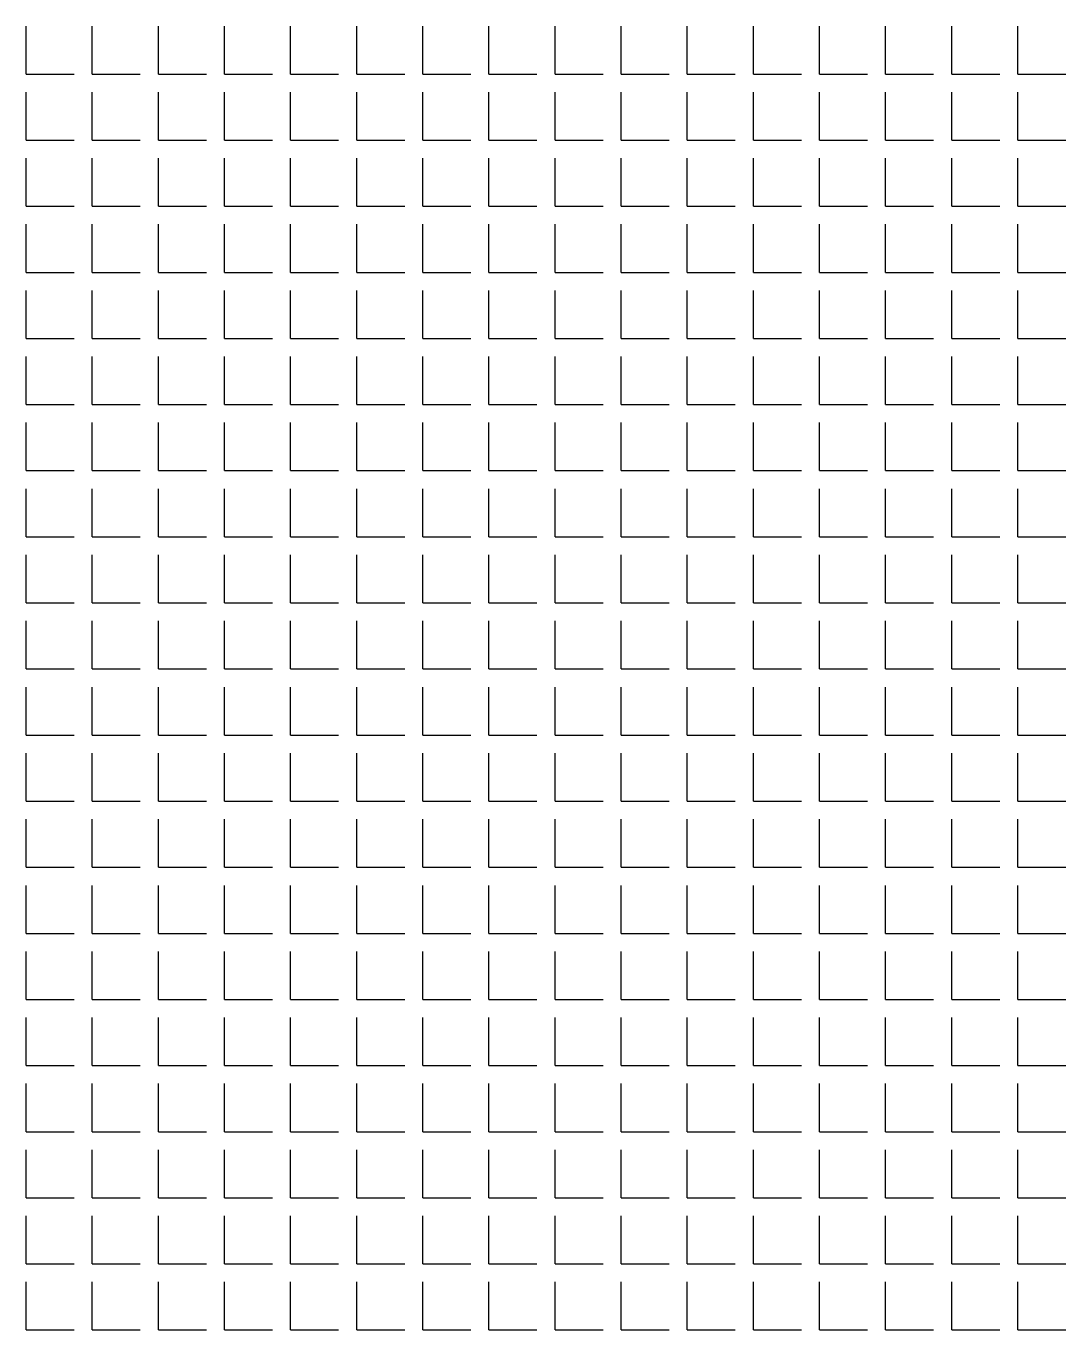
# Model space of a CAD drawing. Header units: millimetres. Extents: x -2063041 to -1932644, y 197605868 to 197643080.
# Drawn here: x -2047563.8 to -2047481.8, y 197627050.5 to 197627153.3 of the extents above; entities that cross this region are included whole.
import ezdxf

# ---------------------------------------------------------------- set-up
doc = ezdxf.new("R2010")
doc.units = ezdxf.units.MM
doc.layers.add('СКУД', color=7, linetype='Continuous')

msp = doc.modelspace()

# ---------------------------------------------------------------- linework, layer by layer
at = {"layer": 'СКУД', "color": 18, "true_color": 0x000000}
for p, q in [((-2047563.77, 197627149.51), (-2047563.77, 197627153.3)), ((-2047558.56, 197627149.51), (-2047558.56, 197627153.3)), ((-2047553.34, 197627149.51), (-2047553.34, 197627153.3)), ((-2047548.13, 197627149.51), (-2047548.13, 197627153.3)), ((-2047542.92, 197627149.51), (-2047542.92, 197627153.3)), ((-2047537.7, 197627149.51), (-2047537.7, 197627153.3)), ((-2047532.49, 197627149.51), (-2047532.49, 197627153.3)), ((-2047527.28, 197627149.51), (-2047527.28, 197627153.3)), ((-2047522.06, 197627149.51), (-2047522.06, 197627153.3)), ((-2047516.85, 197627149.51), (-2047516.85, 197627153.3)), ((-2047511.64, 197627149.51), (-2047511.64, 197627153.3)), ((-2047506.42, 197627149.51), (-2047506.42, 197627153.3)), ((-2047501.21, 197627149.51), (-2047501.21, 197627153.3)), ((-2047496, 197627149.51), (-2047496, 197627153.3)), ((-2047490.78, 197627149.51), (-2047490.78, 197627153.3)), ((-2047485.57, 197627149.51), (-2047485.57, 197627153.3)), ((-2047563.77, 197627149.51), (-2047559.98, 197627149.51)), ((-2047558.56, 197627149.51), (-2047554.77, 197627149.51)), ((-2047553.34, 197627149.51), (-2047549.55, 197627149.51)), ((-2047548.13, 197627149.51), (-2047544.34, 197627149.51)), ((-2047542.92, 197627149.51), (-2047539.13, 197627149.51)), ((-2047537.7, 197627149.51), (-2047533.91, 197627149.51)), ((-2047532.49, 197627149.51), (-2047528.7, 197627149.51)), ((-2047527.28, 197627149.51), (-2047523.49, 197627149.51)), ((-2047522.06, 197627149.51), (-2047518.27, 197627149.51)), ((-2047516.85, 197627149.51), (-2047513.06, 197627149.51)), ((-2047511.64, 197627149.51), (-2047507.85, 197627149.51)), ((-2047506.42, 197627149.51), (-2047502.63, 197627149.51)), ((-2047501.21, 197627149.51), (-2047497.42, 197627149.51)), ((-2047496, 197627149.51), (-2047492.21, 197627149.51)), ((-2047490.78, 197627149.51), (-2047486.99, 197627149.51)), ((-2047485.57, 197627149.51), (-2047481.78, 197627149.51)), ((-2047563.77, 197627144.29), (-2047563.77, 197627148.08)), ((-2047558.56, 197627144.29), (-2047558.56, 197627148.08)), ((-2047553.34, 197627144.29), (-2047553.34, 197627148.08)), ((-2047548.13, 197627144.29), (-2047548.13, 197627148.08)), ((-2047542.92, 197627144.29), (-2047542.92, 197627148.08)), ((-2047537.7, 197627144.29), (-2047537.7, 197627148.08)), ((-2047532.49, 197627144.29), (-2047532.49, 197627148.08)), ((-2047527.28, 197627144.29), (-2047527.28, 197627148.08)), ((-2047522.06, 197627144.29), (-2047522.06, 197627148.08)), ((-2047516.85, 197627144.29), (-2047516.85, 197627148.08)), ((-2047511.64, 197627144.29), (-2047511.64, 197627148.08)), ((-2047506.42, 197627144.29), (-2047506.42, 197627148.08)), ((-2047501.21, 197627144.29), (-2047501.21, 197627148.08)), ((-2047496, 197627144.29), (-2047496, 197627148.08)), ((-2047490.78, 197627144.29), (-2047490.78, 197627148.08)), ((-2047485.57, 197627144.29), (-2047485.57, 197627148.08)), ((-2047563.77, 197627144.29), (-2047559.98, 197627144.29)), ((-2047558.56, 197627144.29), (-2047554.77, 197627144.29)), ((-2047553.34, 197627144.29), (-2047549.55, 197627144.29)), ((-2047548.13, 197627144.29), (-2047544.34, 197627144.29)), ((-2047542.92, 197627144.29), (-2047539.13, 197627144.29)), ((-2047537.7, 197627144.29), (-2047533.91, 197627144.29)), ((-2047532.49, 197627144.29), (-2047528.7, 197627144.29)), ((-2047527.28, 197627144.29), (-2047523.49, 197627144.29)), ((-2047522.06, 197627144.29), (-2047518.27, 197627144.29)), ((-2047516.85, 197627144.29), (-2047513.06, 197627144.29)), ((-2047511.64, 197627144.29), (-2047507.85, 197627144.29)), ((-2047506.42, 197627144.29), (-2047502.63, 197627144.29)), ((-2047501.21, 197627144.29), (-2047497.42, 197627144.29)), ((-2047496, 197627144.29), (-2047492.21, 197627144.29)), ((-2047490.78, 197627144.29), (-2047486.99, 197627144.29)), ((-2047485.57, 197627144.29), (-2047481.78, 197627144.29)), ((-2047563.77, 197627139.08), (-2047563.77, 197627142.87)), ((-2047558.56, 197627139.08), (-2047558.56, 197627142.87)), ((-2047553.34, 197627139.08), (-2047553.34, 197627142.87)), ((-2047548.13, 197627139.08), (-2047548.13, 197627142.87)), ((-2047542.92, 197627139.08), (-2047542.92, 197627142.87)), ((-2047537.7, 197627139.08), (-2047537.7, 197627142.87)), ((-2047532.49, 197627139.08), (-2047532.49, 197627142.87)), ((-2047527.28, 197627139.08), (-2047527.28, 197627142.87)), ((-2047522.06, 197627139.08), (-2047522.06, 197627142.87)), ((-2047516.85, 197627139.08), (-2047516.85, 197627142.87)), ((-2047511.64, 197627139.08), (-2047511.64, 197627142.87)), ((-2047506.42, 197627139.08), (-2047506.42, 197627142.87)), ((-2047501.21, 197627139.08), (-2047501.21, 197627142.87)), ((-2047496, 197627139.08), (-2047496, 197627142.87)), ((-2047490.78, 197627139.08), (-2047490.78, 197627142.87)), ((-2047485.57, 197627139.08), (-2047485.57, 197627142.87)), ((-2047563.77, 197627139.08), (-2047559.98, 197627139.08)), ((-2047558.56, 197627139.08), (-2047554.77, 197627139.08)), ((-2047553.34, 197627139.08), (-2047549.55, 197627139.08)), ((-2047548.13, 197627139.08), (-2047544.34, 197627139.08)), ((-2047542.92, 197627139.08), (-2047539.13, 197627139.08)), ((-2047537.7, 197627139.08), (-2047533.91, 197627139.08)), ((-2047532.49, 197627139.08), (-2047528.7, 197627139.08)), ((-2047527.28, 197627139.08), (-2047523.49, 197627139.08)), ((-2047522.06, 197627139.08), (-2047518.27, 197627139.08)), ((-2047516.85, 197627139.08), (-2047513.06, 197627139.08)), ((-2047511.64, 197627139.08), (-2047507.85, 197627139.08)), ((-2047506.42, 197627139.08), (-2047502.63, 197627139.08)), ((-2047501.21, 197627139.08), (-2047497.42, 197627139.08)), ((-2047496, 197627139.08), (-2047492.21, 197627139.08)), ((-2047490.78, 197627139.08), (-2047486.99, 197627139.08)), ((-2047485.57, 197627139.08), (-2047481.78, 197627139.08)), ((-2047563.77, 197627133.87), (-2047563.77, 197627137.66)), ((-2047558.56, 197627133.87), (-2047558.56, 197627137.66)), ((-2047553.34, 197627133.87), (-2047553.34, 197627137.66)), ((-2047548.13, 197627133.87), (-2047548.13, 197627137.66)), ((-2047542.92, 197627133.87), (-2047542.92, 197627137.66)), ((-2047537.7, 197627133.87), (-2047537.7, 197627137.66)), ((-2047532.49, 197627133.87), (-2047532.49, 197627137.66)), ((-2047527.28, 197627133.87), (-2047527.28, 197627137.66)), ((-2047522.06, 197627133.87), (-2047522.06, 197627137.66)), ((-2047516.85, 197627133.87), (-2047516.85, 197627137.66)), ((-2047511.64, 197627133.87), (-2047511.64, 197627137.66)), ((-2047506.42, 197627133.87), (-2047506.42, 197627137.66)), ((-2047501.21, 197627133.87), (-2047501.21, 197627137.66)), ((-2047496, 197627133.87), (-2047496, 197627137.66)), ((-2047490.78, 197627133.87), (-2047490.78, 197627137.66)), ((-2047485.57, 197627133.87), (-2047485.57, 197627137.66)), ((-2047563.77, 197627133.87), (-2047559.98, 197627133.87)), ((-2047558.56, 197627133.87), (-2047554.77, 197627133.87)), ((-2047553.34, 197627133.87), (-2047549.55, 197627133.87)), ((-2047548.13, 197627133.87), (-2047544.34, 197627133.87)), ((-2047542.92, 197627133.87), (-2047539.13, 197627133.87)), ((-2047537.7, 197627133.87), (-2047533.91, 197627133.87)), ((-2047532.49, 197627133.87), (-2047528.7, 197627133.87)), ((-2047527.28, 197627133.87), (-2047523.49, 197627133.87)), ((-2047522.06, 197627133.87), (-2047518.27, 197627133.87)), ((-2047516.85, 197627133.87), (-2047513.06, 197627133.87)), ((-2047511.64, 197627133.87), (-2047507.85, 197627133.87)), ((-2047506.42, 197627133.87), (-2047502.63, 197627133.87)), ((-2047501.21, 197627133.87), (-2047497.42, 197627133.87)), ((-2047496, 197627133.87), (-2047492.21, 197627133.87)), ((-2047490.78, 197627133.87), (-2047486.99, 197627133.87)), ((-2047485.57, 197627133.87), (-2047481.78, 197627133.87)), ((-2047563.77, 197627128.65), (-2047563.77, 197627132.44)), ((-2047558.56, 197627128.65), (-2047558.56, 197627132.44)), ((-2047553.34, 197627128.65), (-2047553.34, 197627132.44)), ((-2047548.13, 197627128.65), (-2047548.13, 197627132.44)), ((-2047542.92, 197627128.65), (-2047542.92, 197627132.44)), ((-2047537.7, 197627128.65), (-2047537.7, 197627132.44)), ((-2047532.49, 197627128.65), (-2047532.49, 197627132.44)), ((-2047527.28, 197627128.65), (-2047527.28, 197627132.44)), ((-2047522.06, 197627128.65), (-2047522.06, 197627132.44)), ((-2047516.85, 197627128.65), (-2047516.85, 197627132.44)), ((-2047511.64, 197627128.65), (-2047511.64, 197627132.44)), ((-2047506.42, 197627128.65), (-2047506.42, 197627132.44)), ((-2047501.21, 197627128.65), (-2047501.21, 197627132.44)), ((-2047496, 197627128.65), (-2047496, 197627132.44)), ((-2047490.78, 197627128.65), (-2047490.78, 197627132.44)), ((-2047485.57, 197627128.65), (-2047485.57, 197627132.44)), ((-2047563.77, 197627128.65), (-2047559.98, 197627128.65)), ((-2047558.56, 197627128.65), (-2047554.77, 197627128.65)), ((-2047553.34, 197627128.65), (-2047549.55, 197627128.65)), ((-2047548.13, 197627128.65), (-2047544.34, 197627128.65)), ((-2047542.92, 197627128.65), (-2047539.13, 197627128.65)), ((-2047537.7, 197627128.65), (-2047533.91, 197627128.65)), ((-2047532.49, 197627128.65), (-2047528.7, 197627128.65)), ((-2047527.28, 197627128.65), (-2047523.49, 197627128.65)), ((-2047522.06, 197627128.65), (-2047518.27, 197627128.65)), ((-2047516.85, 197627128.65), (-2047513.06, 197627128.65)), ((-2047511.64, 197627128.65), (-2047507.85, 197627128.65)), ((-2047506.42, 197627128.65), (-2047502.63, 197627128.65)), ((-2047501.21, 197627128.65), (-2047497.42, 197627128.65)), ((-2047496, 197627128.65), (-2047492.21, 197627128.65)), ((-2047490.78, 197627128.65), (-2047486.99, 197627128.65)), ((-2047485.57, 197627128.65), (-2047481.78, 197627128.65)), ((-2047563.77, 197627123.44), (-2047563.77, 197627127.23)), ((-2047558.56, 197627123.44), (-2047558.56, 197627127.23)), ((-2047553.34, 197627123.44), (-2047553.34, 197627127.23)), ((-2047548.13, 197627123.44), (-2047548.13, 197627127.23)), ((-2047542.92, 197627123.44), (-2047542.92, 197627127.23)), ((-2047537.7, 197627123.44), (-2047537.7, 197627127.23)), ((-2047532.49, 197627123.44), (-2047532.49, 197627127.23)), ((-2047527.28, 197627123.44), (-2047527.28, 197627127.23)), ((-2047522.06, 197627123.44), (-2047522.06, 197627127.23)), ((-2047516.85, 197627123.44), (-2047516.85, 197627127.23)), ((-2047511.64, 197627123.44), (-2047511.64, 197627127.23)), ((-2047506.42, 197627123.44), (-2047506.42, 197627127.23)), ((-2047501.21, 197627123.44), (-2047501.21, 197627127.23)), ((-2047496, 197627123.44), (-2047496, 197627127.23)), ((-2047490.78, 197627123.44), (-2047490.78, 197627127.23)), ((-2047485.57, 197627123.44), (-2047485.57, 197627127.23)), ((-2047563.77, 197627123.44), (-2047559.98, 197627123.44)), ((-2047558.56, 197627123.44), (-2047554.77, 197627123.44)), ((-2047553.34, 197627123.44), (-2047549.55, 197627123.44)), ((-2047548.13, 197627123.44), (-2047544.34, 197627123.44)), ((-2047542.92, 197627123.44), (-2047539.13, 197627123.44)), ((-2047537.7, 197627123.44), (-2047533.91, 197627123.44)), ((-2047532.49, 197627123.44), (-2047528.7, 197627123.44)), ((-2047527.28, 197627123.44), (-2047523.49, 197627123.44)), ((-2047522.06, 197627123.44), (-2047518.27, 197627123.44)), ((-2047516.85, 197627123.44), (-2047513.06, 197627123.44)), ((-2047511.64, 197627123.44), (-2047507.85, 197627123.44)), ((-2047506.42, 197627123.44), (-2047502.63, 197627123.44)), ((-2047501.21, 197627123.44), (-2047497.42, 197627123.44)), ((-2047496, 197627123.44), (-2047492.21, 197627123.44)), ((-2047490.78, 197627123.44), (-2047486.99, 197627123.44)), ((-2047485.57, 197627123.44), (-2047481.78, 197627123.44)), ((-2047563.77, 197627118.23), (-2047563.77, 197627122.02)), ((-2047558.56, 197627118.23), (-2047558.56, 197627122.02)), ((-2047553.34, 197627118.23), (-2047553.34, 197627122.02)), ((-2047548.13, 197627118.23), (-2047548.13, 197627122.02)), ((-2047542.92, 197627118.23), (-2047542.92, 197627122.02)), ((-2047537.7, 197627118.23), (-2047537.7, 197627122.02)), ((-2047532.49, 197627118.23), (-2047532.49, 197627122.02)), ((-2047527.28, 197627118.23), (-2047527.28, 197627122.02)), ((-2047522.06, 197627118.23), (-2047522.06, 197627122.02)), ((-2047516.85, 197627118.23), (-2047516.85, 197627122.02)), ((-2047511.64, 197627118.23), (-2047511.64, 197627122.02)), ((-2047506.42, 197627118.23), (-2047506.42, 197627122.02)), ((-2047501.21, 197627118.23), (-2047501.21, 197627122.02)), ((-2047496, 197627118.23), (-2047496, 197627122.02)), ((-2047490.78, 197627118.23), (-2047490.78, 197627122.02)), ((-2047485.57, 197627118.23), (-2047485.57, 197627122.02)), ((-2047563.77, 197627118.23), (-2047559.98, 197627118.23)), ((-2047558.56, 197627118.23), (-2047554.77, 197627118.23)), ((-2047553.34, 197627118.23), (-2047549.55, 197627118.23)), ((-2047548.13, 197627118.23), (-2047544.34, 197627118.23)), ((-2047542.92, 197627118.23), (-2047539.13, 197627118.23)), ((-2047537.7, 197627118.23), (-2047533.91, 197627118.23)), ((-2047532.49, 197627118.23), (-2047528.7, 197627118.23)), ((-2047527.28, 197627118.23), (-2047523.49, 197627118.23)), ((-2047522.06, 197627118.23), (-2047518.27, 197627118.23)), ((-2047516.85, 197627118.23), (-2047513.06, 197627118.23)), ((-2047511.64, 197627118.23), (-2047507.85, 197627118.23)), ((-2047506.42, 197627118.23), (-2047502.63, 197627118.23)), ((-2047501.21, 197627118.23), (-2047497.42, 197627118.23)), ((-2047496, 197627118.23), (-2047492.21, 197627118.23)), ((-2047490.78, 197627118.23), (-2047486.99, 197627118.23)), ((-2047485.57, 197627118.23), (-2047481.78, 197627118.23)), ((-2047563.77, 197627113.01), (-2047563.77, 197627116.8)), ((-2047558.56, 197627113.01), (-2047558.56, 197627116.8)), ((-2047553.34, 197627113.01), (-2047553.34, 197627116.8)), ((-2047548.13, 197627113.01), (-2047548.13, 197627116.8)), ((-2047542.92, 197627113.01), (-2047542.92, 197627116.8)), ((-2047537.7, 197627113.01), (-2047537.7, 197627116.8)), ((-2047532.49, 197627113.01), (-2047532.49, 197627116.8)), ((-2047527.28, 197627113.01), (-2047527.28, 197627116.8)), ((-2047522.06, 197627113.01), (-2047522.06, 197627116.8)), ((-2047516.85, 197627113.01), (-2047516.85, 197627116.8)), ((-2047511.64, 197627113.01), (-2047511.64, 197627116.8)), ((-2047506.42, 197627113.01), (-2047506.42, 197627116.8)), ((-2047501.21, 197627113.01), (-2047501.21, 197627116.8)), ((-2047496, 197627113.01), (-2047496, 197627116.8)), ((-2047490.78, 197627113.01), (-2047490.78, 197627116.8)), ((-2047485.57, 197627113.01), (-2047485.57, 197627116.8)), ((-2047563.77, 197627113.01), (-2047559.98, 197627113.01)), ((-2047558.56, 197627113.01), (-2047554.77, 197627113.01)), ((-2047553.34, 197627113.01), (-2047549.55, 197627113.01)), ((-2047548.13, 197627113.01), (-2047544.34, 197627113.01)), ((-2047542.92, 197627113.01), (-2047539.13, 197627113.01)), ((-2047537.7, 197627113.01), (-2047533.91, 197627113.01)), ((-2047532.49, 197627113.01), (-2047528.7, 197627113.01)), ((-2047527.28, 197627113.01), (-2047523.49, 197627113.01)), ((-2047522.06, 197627113.01), (-2047518.27, 197627113.01)), ((-2047516.85, 197627113.01), (-2047513.06, 197627113.01)), ((-2047511.64, 197627113.01), (-2047507.85, 197627113.01)), ((-2047506.42, 197627113.01), (-2047502.63, 197627113.01)), ((-2047501.21, 197627113.01), (-2047497.42, 197627113.01)), ((-2047496, 197627113.01), (-2047492.21, 197627113.01)), ((-2047490.78, 197627113.01), (-2047486.99, 197627113.01)), ((-2047485.57, 197627113.01), (-2047481.78, 197627113.01)), ((-2047563.77, 197627107.8), (-2047563.77, 197627111.59)), ((-2047558.56, 197627107.8), (-2047558.56, 197627111.59)), ((-2047553.34, 197627107.8), (-2047553.34, 197627111.59)), ((-2047548.13, 197627107.8), (-2047548.13, 197627111.59)), ((-2047542.92, 197627107.8), (-2047542.92, 197627111.59)), ((-2047537.7, 197627107.8), (-2047537.7, 197627111.59)), ((-2047532.49, 197627107.8), (-2047532.49, 197627111.59)), ((-2047527.28, 197627107.8), (-2047527.28, 197627111.59)), ((-2047522.06, 197627107.8), (-2047522.06, 197627111.59)), ((-2047516.85, 197627107.8), (-2047516.85, 197627111.59)), ((-2047511.64, 197627107.8), (-2047511.64, 197627111.59)), ((-2047506.42, 197627107.8), (-2047506.42, 197627111.59)), ((-2047501.21, 197627107.8), (-2047501.21, 197627111.59)), ((-2047496, 197627107.8), (-2047496, 197627111.59)), ((-2047490.78, 197627107.8), (-2047490.78, 197627111.59)), ((-2047485.57, 197627107.8), (-2047485.57, 197627111.59)), ((-2047563.77, 197627107.8), (-2047559.98, 197627107.8)), ((-2047558.56, 197627107.8), (-2047554.77, 197627107.8)), ((-2047553.34, 197627107.8), (-2047549.55, 197627107.8)), ((-2047548.13, 197627107.8), (-2047544.34, 197627107.8)), ((-2047542.92, 197627107.8), (-2047539.13, 197627107.8)), ((-2047537.7, 197627107.8), (-2047533.91, 197627107.8)), ((-2047532.49, 197627107.8), (-2047528.7, 197627107.8)), ((-2047527.28, 197627107.8), (-2047523.49, 197627107.8)), ((-2047522.06, 197627107.8), (-2047518.27, 197627107.8)), ((-2047516.85, 197627107.8), (-2047513.06, 197627107.8)), ((-2047511.64, 197627107.8), (-2047507.85, 197627107.8)), ((-2047506.42, 197627107.8), (-2047502.63, 197627107.8)), ((-2047501.21, 197627107.8), (-2047497.42, 197627107.8)), ((-2047496, 197627107.8), (-2047492.21, 197627107.8)), ((-2047490.78, 197627107.8), (-2047486.99, 197627107.8)), ((-2047485.57, 197627107.8), (-2047481.78, 197627107.8)), ((-2047563.77, 197627102.59), (-2047563.77, 197627106.38)), ((-2047558.56, 197627102.59), (-2047558.56, 197627106.38)), ((-2047553.34, 197627102.59), (-2047553.34, 197627106.38)), ((-2047548.13, 197627102.59), (-2047548.13, 197627106.38)), ((-2047542.92, 197627102.59), (-2047542.92, 197627106.38)), ((-2047537.7, 197627102.59), (-2047537.7, 197627106.38)), ((-2047532.49, 197627102.59), (-2047532.49, 197627106.38)), ((-2047527.28, 197627102.59), (-2047527.28, 197627106.38)), ((-2047522.06, 197627102.59), (-2047522.06, 197627106.38)), ((-2047516.85, 197627102.59), (-2047516.85, 197627106.38)), ((-2047511.64, 197627102.59), (-2047511.64, 197627106.38)), ((-2047506.42, 197627102.59), (-2047506.42, 197627106.38)), ((-2047501.21, 197627102.59), (-2047501.21, 197627106.38)), ((-2047496, 197627102.59), (-2047496, 197627106.38)), ((-2047490.78, 197627102.59), (-2047490.78, 197627106.38)), ((-2047485.57, 197627102.59), (-2047485.57, 197627106.38)), ((-2047563.77, 197627102.59), (-2047559.98, 197627102.59)), ((-2047558.56, 197627102.59), (-2047554.77, 197627102.59)), ((-2047553.34, 197627102.59), (-2047549.55, 197627102.59)), ((-2047548.13, 197627102.59), (-2047544.34, 197627102.59)), ((-2047542.92, 197627102.59), (-2047539.13, 197627102.59)), ((-2047537.7, 197627102.59), (-2047533.91, 197627102.59)), ((-2047532.49, 197627102.59), (-2047528.7, 197627102.59)), ((-2047527.28, 197627102.59), (-2047523.49, 197627102.59)), ((-2047522.06, 197627102.59), (-2047518.27, 197627102.59)), ((-2047516.85, 197627102.59), (-2047513.06, 197627102.59)), ((-2047511.64, 197627102.59), (-2047507.85, 197627102.59)), ((-2047506.42, 197627102.59), (-2047502.63, 197627102.59)), ((-2047501.21, 197627102.59), (-2047497.42, 197627102.59)), ((-2047496, 197627102.59), (-2047492.21, 197627102.59)), ((-2047490.78, 197627102.59), (-2047486.99, 197627102.59)), ((-2047485.57, 197627102.59), (-2047481.78, 197627102.59)), ((-2047563.77, 197627097.37), (-2047563.77, 197627101.16)), ((-2047558.56, 197627097.37), (-2047558.56, 197627101.16)), ((-2047553.34, 197627097.37), (-2047553.34, 197627101.16)), ((-2047548.13, 197627097.37), (-2047548.13, 197627101.16)), ((-2047542.92, 197627097.37), (-2047542.92, 197627101.16)), ((-2047537.7, 197627097.37), (-2047537.7, 197627101.16)), ((-2047532.49, 197627097.37), (-2047532.49, 197627101.16)), ((-2047527.28, 197627097.37), (-2047527.28, 197627101.16)), ((-2047522.06, 197627097.37), (-2047522.06, 197627101.16)), ((-2047516.85, 197627097.37), (-2047516.85, 197627101.16)), ((-2047511.64, 197627097.37), (-2047511.64, 197627101.16)), ((-2047506.42, 197627097.37), (-2047506.42, 197627101.16)), ((-2047501.21, 197627097.37), (-2047501.21, 197627101.16)), ((-2047496, 197627097.37), (-2047496, 197627101.16)), ((-2047490.78, 197627097.37), (-2047490.78, 197627101.16)), ((-2047485.57, 197627097.37), (-2047485.57, 197627101.16)), ((-2047563.77, 197627097.37), (-2047559.98, 197627097.37)), ((-2047558.56, 197627097.37), (-2047554.77, 197627097.37)), ((-2047553.34, 197627097.37), (-2047549.55, 197627097.37)), ((-2047548.13, 197627097.37), (-2047544.34, 197627097.37)), ((-2047542.92, 197627097.37), (-2047539.13, 197627097.37)), ((-2047537.7, 197627097.37), (-2047533.91, 197627097.37)), ((-2047532.49, 197627097.37), (-2047528.7, 197627097.37)), ((-2047527.28, 197627097.37), (-2047523.49, 197627097.37)), ((-2047522.06, 197627097.37), (-2047518.27, 197627097.37)), ((-2047516.85, 197627097.37), (-2047513.06, 197627097.37)), ((-2047511.64, 197627097.37), (-2047507.85, 197627097.37)), ((-2047506.42, 197627097.37), (-2047502.63, 197627097.37)), ((-2047501.21, 197627097.37), (-2047497.42, 197627097.37)), ((-2047496, 197627097.37), (-2047492.21, 197627097.37)), ((-2047490.78, 197627097.37), (-2047486.99, 197627097.37)), ((-2047485.57, 197627097.37), (-2047481.78, 197627097.37)), ((-2047563.77, 197627092.16), (-2047563.77, 197627095.95)), ((-2047558.56, 197627092.16), (-2047558.56, 197627095.95)), ((-2047553.34, 197627092.16), (-2047553.34, 197627095.95)), ((-2047548.13, 197627092.16), (-2047548.13, 197627095.95)), ((-2047542.92, 197627092.16), (-2047542.92, 197627095.95)), ((-2047537.7, 197627092.16), (-2047537.7, 197627095.95)), ((-2047532.49, 197627092.16), (-2047532.49, 197627095.95)), ((-2047527.28, 197627092.16), (-2047527.28, 197627095.95)), ((-2047522.06, 197627092.16), (-2047522.06, 197627095.95)), ((-2047516.85, 197627092.16), (-2047516.85, 197627095.95)), ((-2047511.64, 197627092.16), (-2047511.64, 197627095.95)), ((-2047506.42, 197627092.16), (-2047506.42, 197627095.95)), ((-2047501.21, 197627092.16), (-2047501.21, 197627095.95)), ((-2047496, 197627092.16), (-2047496, 197627095.95)), ((-2047490.78, 197627092.16), (-2047490.78, 197627095.95)), ((-2047485.57, 197627092.16), (-2047485.57, 197627095.95)), ((-2047563.77, 197627092.16), (-2047559.98, 197627092.16)), ((-2047558.56, 197627092.16), (-2047554.77, 197627092.16)), ((-2047553.34, 197627092.16), (-2047549.55, 197627092.16)), ((-2047548.13, 197627092.16), (-2047544.34, 197627092.16)), ((-2047542.92, 197627092.16), (-2047539.13, 197627092.16)), ((-2047537.7, 197627092.16), (-2047533.91, 197627092.16)), ((-2047532.49, 197627092.16), (-2047528.7, 197627092.16)), ((-2047527.28, 197627092.16), (-2047523.49, 197627092.16)), ((-2047522.06, 197627092.16), (-2047518.27, 197627092.16)), ((-2047516.85, 197627092.16), (-2047513.06, 197627092.16)), ((-2047511.64, 197627092.16), (-2047507.85, 197627092.16)), ((-2047506.42, 197627092.16), (-2047502.63, 197627092.16)), ((-2047501.21, 197627092.16), (-2047497.42, 197627092.16)), ((-2047496, 197627092.16), (-2047492.21, 197627092.16)), ((-2047490.78, 197627092.16), (-2047486.99, 197627092.16)), ((-2047485.57, 197627092.16), (-2047481.78, 197627092.16)), ((-2047563.77, 197627086.95), (-2047563.77, 197627090.74)), ((-2047558.56, 197627086.95), (-2047558.56, 197627090.74)), ((-2047553.34, 197627086.95), (-2047553.34, 197627090.74)), ((-2047548.13, 197627086.95), (-2047548.13, 197627090.74)), ((-2047542.92, 197627086.95), (-2047542.92, 197627090.74)), ((-2047537.7, 197627086.95), (-2047537.7, 197627090.74)), ((-2047532.49, 197627086.95), (-2047532.49, 197627090.74)), ((-2047527.28, 197627086.95), (-2047527.28, 197627090.74)), ((-2047522.06, 197627086.95), (-2047522.06, 197627090.74)), ((-2047516.85, 197627086.95), (-2047516.85, 197627090.74)), ((-2047511.64, 197627086.95), (-2047511.64, 197627090.74)), ((-2047506.42, 197627086.95), (-2047506.42, 197627090.74)), ((-2047501.21, 197627086.95), (-2047501.21, 197627090.74)), ((-2047496, 197627086.95), (-2047496, 197627090.74)), ((-2047490.78, 197627086.95), (-2047490.78, 197627090.74)), ((-2047485.57, 197627086.95), (-2047485.57, 197627090.74)), ((-2047563.77, 197627086.95), (-2047559.98, 197627086.95)), ((-2047558.56, 197627086.95), (-2047554.77, 197627086.95)), ((-2047553.34, 197627086.95), (-2047549.55, 197627086.95)), ((-2047548.13, 197627086.95), (-2047544.34, 197627086.95)), ((-2047542.92, 197627086.95), (-2047539.13, 197627086.95)), ((-2047537.7, 197627086.95), (-2047533.91, 197627086.95)), ((-2047532.49, 197627086.95), (-2047528.7, 197627086.95)), ((-2047527.28, 197627086.95), (-2047523.49, 197627086.95)), ((-2047522.06, 197627086.95), (-2047518.27, 197627086.95)), ((-2047516.85, 197627086.95), (-2047513.06, 197627086.95)), ((-2047511.64, 197627086.95), (-2047507.85, 197627086.95)), ((-2047506.42, 197627086.95), (-2047502.63, 197627086.95)), ((-2047501.21, 197627086.95), (-2047497.42, 197627086.95)), ((-2047496, 197627086.95), (-2047492.21, 197627086.95)), ((-2047490.78, 197627086.95), (-2047486.99, 197627086.95)), ((-2047485.57, 197627086.95), (-2047481.78, 197627086.95)), ((-2047563.77, 197627081.73), (-2047563.77, 197627085.52)), ((-2047558.56, 197627081.73), (-2047558.56, 197627085.52)), ((-2047553.34, 197627081.73), (-2047553.34, 197627085.52)), ((-2047548.13, 197627081.73), (-2047548.13, 197627085.52)), ((-2047542.92, 197627081.73), (-2047542.92, 197627085.52)), ((-2047537.7, 197627081.73), (-2047537.7, 197627085.52)), ((-2047532.49, 197627081.73), (-2047532.49, 197627085.52)), ((-2047527.28, 197627081.73), (-2047527.28, 197627085.52)), ((-2047522.06, 197627081.73), (-2047522.06, 197627085.52)), ((-2047516.85, 197627081.73), (-2047516.85, 197627085.52)), ((-2047511.64, 197627081.73), (-2047511.64, 197627085.52)), ((-2047506.42, 197627081.73), (-2047506.42, 197627085.52)), ((-2047501.21, 197627081.73), (-2047501.21, 197627085.52)), ((-2047496, 197627081.73), (-2047496, 197627085.52)), ((-2047490.78, 197627081.73), (-2047490.78, 197627085.52)), ((-2047485.57, 197627081.73), (-2047485.57, 197627085.52)), ((-2047563.77, 197627081.73), (-2047559.98, 197627081.73)), ((-2047558.56, 197627081.73), (-2047554.77, 197627081.73)), ((-2047553.34, 197627081.73), (-2047549.55, 197627081.73)), ((-2047548.13, 197627081.73), (-2047544.34, 197627081.73)), ((-2047542.92, 197627081.73), (-2047539.13, 197627081.73)), ((-2047537.7, 197627081.73), (-2047533.91, 197627081.73)), ((-2047532.49, 197627081.73), (-2047528.7, 197627081.73)), ((-2047527.28, 197627081.73), (-2047523.49, 197627081.73)), ((-2047522.06, 197627081.73), (-2047518.27, 197627081.73)), ((-2047516.85, 197627081.73), (-2047513.06, 197627081.73)), ((-2047511.64, 197627081.73), (-2047507.85, 197627081.73)), ((-2047506.42, 197627081.73), (-2047502.63, 197627081.73)), ((-2047501.21, 197627081.73), (-2047497.42, 197627081.73)), ((-2047496, 197627081.73), (-2047492.21, 197627081.73)), ((-2047490.78, 197627081.73), (-2047486.99, 197627081.73)), ((-2047485.57, 197627081.73), (-2047481.78, 197627081.73)), ((-2047563.77, 197627076.52), (-2047563.77, 197627080.31)), ((-2047558.56, 197627076.52), (-2047558.56, 197627080.31)), ((-2047553.34, 197627076.52), (-2047553.34, 197627080.31)), ((-2047548.13, 197627076.52), (-2047548.13, 197627080.31)), ((-2047542.92, 197627076.52), (-2047542.92, 197627080.31)), ((-2047537.7, 197627076.52), (-2047537.7, 197627080.31)), ((-2047532.49, 197627076.52), (-2047532.49, 197627080.31)), ((-2047527.28, 197627076.52), (-2047527.28, 197627080.31)), ((-2047522.06, 197627076.52), (-2047522.06, 197627080.31)), ((-2047516.85, 197627076.52), (-2047516.85, 197627080.31)), ((-2047511.64, 197627076.52), (-2047511.64, 197627080.31)), ((-2047506.42, 197627076.52), (-2047506.42, 197627080.31)), ((-2047501.21, 197627076.52), (-2047501.21, 197627080.31)), ((-2047496, 197627076.52), (-2047496, 197627080.31)), ((-2047490.78, 197627076.52), (-2047490.78, 197627080.31)), ((-2047485.57, 197627076.52), (-2047485.57, 197627080.31)), ((-2047563.77, 197627076.52), (-2047559.98, 197627076.52)), ((-2047558.56, 197627076.52), (-2047554.77, 197627076.52)), ((-2047553.34, 197627076.52), (-2047549.55, 197627076.52)), ((-2047548.13, 197627076.52), (-2047544.34, 197627076.52)), ((-2047542.92, 197627076.52), (-2047539.13, 197627076.52)), ((-2047537.7, 197627076.52), (-2047533.91, 197627076.52)), ((-2047532.49, 197627076.52), (-2047528.7, 197627076.52)), ((-2047527.28, 197627076.52), (-2047523.49, 197627076.52)), ((-2047522.06, 197627076.52), (-2047518.27, 197627076.52)), ((-2047516.85, 197627076.52), (-2047513.06, 197627076.52)), ((-2047511.64, 197627076.52), (-2047507.85, 197627076.52)), ((-2047506.42, 197627076.52), (-2047502.63, 197627076.52)), ((-2047501.21, 197627076.52), (-2047497.42, 197627076.52)), ((-2047496, 197627076.52), (-2047492.21, 197627076.52)), ((-2047490.78, 197627076.52), (-2047486.99, 197627076.52)), ((-2047485.57, 197627076.52), (-2047481.78, 197627076.52)), ((-2047563.77, 197627071.31), (-2047563.77, 197627075.1)), ((-2047558.56, 197627071.31), (-2047558.56, 197627075.1)), ((-2047553.34, 197627071.31), (-2047553.34, 197627075.1)), ((-2047548.13, 197627071.31), (-2047548.13, 197627075.1)), ((-2047542.92, 197627071.31), (-2047542.92, 197627075.1)), ((-2047537.7, 197627071.31), (-2047537.7, 197627075.1)), ((-2047532.49, 197627071.31), (-2047532.49, 197627075.1)), ((-2047527.28, 197627071.31), (-2047527.28, 197627075.1)), ((-2047522.06, 197627071.31), (-2047522.06, 197627075.1)), ((-2047516.85, 197627071.31), (-2047516.85, 197627075.1)), ((-2047511.64, 197627071.31), (-2047511.64, 197627075.1)), ((-2047506.42, 197627071.31), (-2047506.42, 197627075.1)), ((-2047501.21, 197627071.31), (-2047501.21, 197627075.1)), ((-2047496, 197627071.31), (-2047496, 197627075.1)), ((-2047490.78, 197627071.31), (-2047490.78, 197627075.1)), ((-2047485.57, 197627071.31), (-2047485.57, 197627075.1)), ((-2047563.77, 197627071.31), (-2047559.98, 197627071.31)), ((-2047558.56, 197627071.31), (-2047554.77, 197627071.31)), ((-2047553.34, 197627071.31), (-2047549.55, 197627071.31)), ((-2047548.13, 197627071.31), (-2047544.34, 197627071.31)), ((-2047542.92, 197627071.31), (-2047539.13, 197627071.31)), ((-2047537.7, 197627071.31), (-2047533.91, 197627071.31)), ((-2047532.49, 197627071.31), (-2047528.7, 197627071.31)), ((-2047527.28, 197627071.31), (-2047523.49, 197627071.31)), ((-2047522.06, 197627071.31), (-2047518.27, 197627071.31)), ((-2047516.85, 197627071.31), (-2047513.06, 197627071.31)), ((-2047511.64, 197627071.31), (-2047507.85, 197627071.31)), ((-2047506.42, 197627071.31), (-2047502.63, 197627071.31)), ((-2047501.21, 197627071.31), (-2047497.42, 197627071.31)), ((-2047496, 197627071.31), (-2047492.21, 197627071.31)), ((-2047490.78, 197627071.31), (-2047486.99, 197627071.31)), ((-2047485.57, 197627071.31), (-2047481.78, 197627071.31)), ((-2047563.77, 197627066.09), (-2047563.77, 197627069.88)), ((-2047558.56, 197627066.09), (-2047558.56, 197627069.88)), ((-2047553.34, 197627066.09), (-2047553.34, 197627069.88)), ((-2047548.13, 197627066.09), (-2047548.13, 197627069.88)), ((-2047542.92, 197627066.09), (-2047542.92, 197627069.88)), ((-2047537.7, 197627066.09), (-2047537.7, 197627069.88)), ((-2047532.49, 197627066.09), (-2047532.49, 197627069.88)), ((-2047527.28, 197627066.09), (-2047527.28, 197627069.88)), ((-2047522.06, 197627066.09), (-2047522.06, 197627069.88)), ((-2047516.85, 197627066.09), (-2047516.85, 197627069.88)), ((-2047511.64, 197627066.09), (-2047511.64, 197627069.88)), ((-2047506.42, 197627066.09), (-2047506.42, 197627069.88)), ((-2047501.21, 197627066.09), (-2047501.21, 197627069.88)), ((-2047496, 197627066.09), (-2047496, 197627069.88)), ((-2047490.78, 197627066.09), (-2047490.78, 197627069.88)), ((-2047485.57, 197627066.09), (-2047485.57, 197627069.88)), ((-2047563.77, 197627066.09), (-2047559.98, 197627066.09)), ((-2047558.56, 197627066.09), (-2047554.77, 197627066.09)), ((-2047553.34, 197627066.09), (-2047549.55, 197627066.09)), ((-2047548.13, 197627066.09), (-2047544.34, 197627066.09)), ((-2047542.92, 197627066.09), (-2047539.13, 197627066.09)), ((-2047537.7, 197627066.09), (-2047533.91, 197627066.09)), ((-2047532.49, 197627066.09), (-2047528.7, 197627066.09)), ((-2047527.28, 197627066.09), (-2047523.49, 197627066.09)), ((-2047522.06, 197627066.09), (-2047518.27, 197627066.09)), ((-2047516.85, 197627066.09), (-2047513.06, 197627066.09)), ((-2047511.64, 197627066.09), (-2047507.85, 197627066.09)), ((-2047506.42, 197627066.09), (-2047502.63, 197627066.09)), ((-2047501.21, 197627066.09), (-2047497.42, 197627066.09)), ((-2047496, 197627066.09), (-2047492.21, 197627066.09)), ((-2047490.78, 197627066.09), (-2047486.99, 197627066.09)), ((-2047485.57, 197627066.09), (-2047481.78, 197627066.09)), ((-2047563.77, 197627060.88), (-2047563.77, 197627064.67)), ((-2047558.56, 197627060.88), (-2047558.56, 197627064.67)), ((-2047553.34, 197627060.88), (-2047553.34, 197627064.67)), ((-2047548.13, 197627060.88), (-2047548.13, 197627064.67)), ((-2047542.92, 197627060.88), (-2047542.92, 197627064.67)), ((-2047537.7, 197627060.88), (-2047537.7, 197627064.67)), ((-2047532.49, 197627060.88), (-2047532.49, 197627064.67)), ((-2047527.28, 197627060.88), (-2047527.28, 197627064.67)), ((-2047522.06, 197627060.88), (-2047522.06, 197627064.67)), ((-2047516.85, 197627060.88), (-2047516.85, 197627064.67)), ((-2047511.64, 197627060.88), (-2047511.64, 197627064.67)), ((-2047506.42, 197627060.88), (-2047506.42, 197627064.67)), ((-2047501.21, 197627060.88), (-2047501.21, 197627064.67)), ((-2047496, 197627060.88), (-2047496, 197627064.67)), ((-2047490.78, 197627060.88), (-2047490.78, 197627064.67)), ((-2047485.57, 197627060.88), (-2047485.57, 197627064.67)), ((-2047563.77, 197627060.88), (-2047559.98, 197627060.88)), ((-2047558.56, 197627060.88), (-2047554.77, 197627060.88)), ((-2047553.34, 197627060.88), (-2047549.55, 197627060.88)), ((-2047548.13, 197627060.88), (-2047544.34, 197627060.88)), ((-2047542.92, 197627060.88), (-2047539.13, 197627060.88)), ((-2047537.7, 197627060.88), (-2047533.91, 197627060.88)), ((-2047532.49, 197627060.88), (-2047528.7, 197627060.88)), ((-2047527.28, 197627060.88), (-2047523.49, 197627060.88)), ((-2047522.06, 197627060.88), (-2047518.27, 197627060.88)), ((-2047516.85, 197627060.88), (-2047513.06, 197627060.88)), ((-2047511.64, 197627060.88), (-2047507.85, 197627060.88)), ((-2047506.42, 197627060.88), (-2047502.63, 197627060.88)), ((-2047501.21, 197627060.88), (-2047497.42, 197627060.88)), ((-2047496, 197627060.88), (-2047492.21, 197627060.88)), ((-2047490.78, 197627060.88), (-2047486.99, 197627060.88)), ((-2047485.57, 197627060.88), (-2047481.78, 197627060.88)), ((-2047563.77, 197627055.67), (-2047563.77, 197627059.46)), ((-2047558.56, 197627055.67), (-2047558.56, 197627059.46)), ((-2047553.34, 197627055.67), (-2047553.34, 197627059.46)), ((-2047548.13, 197627055.67), (-2047548.13, 197627059.46)), ((-2047542.92, 197627055.67), (-2047542.92, 197627059.46)), ((-2047537.7, 197627055.67), (-2047537.7, 197627059.46)), ((-2047532.49, 197627055.67), (-2047532.49, 197627059.46)), ((-2047527.28, 197627055.67), (-2047527.28, 197627059.46)), ((-2047522.06, 197627055.67), (-2047522.06, 197627059.46)), ((-2047516.85, 197627055.67), (-2047516.85, 197627059.46)), ((-2047511.64, 197627055.67), (-2047511.64, 197627059.46)), ((-2047506.42, 197627055.67), (-2047506.42, 197627059.46)), ((-2047501.21, 197627055.67), (-2047501.21, 197627059.46)), ((-2047496, 197627055.67), (-2047496, 197627059.46)), ((-2047490.78, 197627055.67), (-2047490.78, 197627059.46)), ((-2047485.57, 197627055.67), (-2047485.57, 197627059.46)), ((-2047563.77, 197627055.67), (-2047559.98, 197627055.67)), ((-2047558.56, 197627055.67), (-2047554.77, 197627055.67)), ((-2047553.34, 197627055.67), (-2047549.55, 197627055.67)), ((-2047548.13, 197627055.67), (-2047544.34, 197627055.67)), ((-2047542.92, 197627055.67), (-2047539.13, 197627055.67)), ((-2047537.7, 197627055.67), (-2047533.91, 197627055.67)), ((-2047532.49, 197627055.67), (-2047528.7, 197627055.67)), ((-2047527.28, 197627055.67), (-2047523.49, 197627055.67)), ((-2047522.06, 197627055.67), (-2047518.27, 197627055.67)), ((-2047516.85, 197627055.67), (-2047513.06, 197627055.67)), ((-2047511.64, 197627055.67), (-2047507.85, 197627055.67)), ((-2047506.42, 197627055.67), (-2047502.63, 197627055.67)), ((-2047501.21, 197627055.67), (-2047497.42, 197627055.67)), ((-2047496, 197627055.67), (-2047492.21, 197627055.67)), ((-2047490.78, 197627055.67), (-2047486.99, 197627055.67)), ((-2047485.57, 197627055.67), (-2047481.78, 197627055.67)), ((-2047563.77, 197627050.45), (-2047563.77, 197627054.24)), ((-2047558.56, 197627050.45), (-2047558.56, 197627054.24)), ((-2047553.34, 197627050.45), (-2047553.34, 197627054.24)), ((-2047548.13, 197627050.45), (-2047548.13, 197627054.24)), ((-2047542.92, 197627050.45), (-2047542.92, 197627054.24)), ((-2047537.7, 197627050.45), (-2047537.7, 197627054.24)), ((-2047532.49, 197627050.45), (-2047532.49, 197627054.24)), ((-2047527.28, 197627050.45), (-2047527.28, 197627054.24)), ((-2047522.06, 197627050.45), (-2047522.06, 197627054.24)), ((-2047516.85, 197627050.45), (-2047516.85, 197627054.24)), ((-2047511.64, 197627050.45), (-2047511.64, 197627054.24)), ((-2047506.42, 197627050.45), (-2047506.42, 197627054.24)), ((-2047501.21, 197627050.45), (-2047501.21, 197627054.24)), ((-2047496, 197627050.45), (-2047496, 197627054.24)), ((-2047490.78, 197627050.45), (-2047490.78, 197627054.24)), ((-2047485.57, 197627050.45), (-2047485.57, 197627054.24)), ((-2047563.77, 197627050.45), (-2047559.98, 197627050.45)), ((-2047558.56, 197627050.45), (-2047554.77, 197627050.45)), ((-2047553.34, 197627050.45), (-2047549.55, 197627050.45)), ((-2047548.13, 197627050.45), (-2047544.34, 197627050.45)), ((-2047542.92, 197627050.45), (-2047539.13, 197627050.45)), ((-2047537.7, 197627050.45), (-2047533.91, 197627050.45)), ((-2047532.49, 197627050.45), (-2047528.7, 197627050.45)), ((-2047527.28, 197627050.45), (-2047523.49, 197627050.45)), ((-2047522.06, 197627050.45), (-2047518.27, 197627050.45)), ((-2047516.85, 197627050.45), (-2047513.06, 197627050.45)), ((-2047511.64, 197627050.45), (-2047507.85, 197627050.45)), ((-2047506.42, 197627050.45), (-2047502.63, 197627050.45)), ((-2047501.21, 197627050.45), (-2047497.42, 197627050.45)), ((-2047496, 197627050.45), (-2047492.21, 197627050.45)), ((-2047490.78, 197627050.45), (-2047486.99, 197627050.45)), ((-2047485.57, 197627050.45), (-2047481.78, 197627050.45))]:
    msp.add_line(p, q, dxfattribs=at)

doc.saveas('drawing.dxf')
